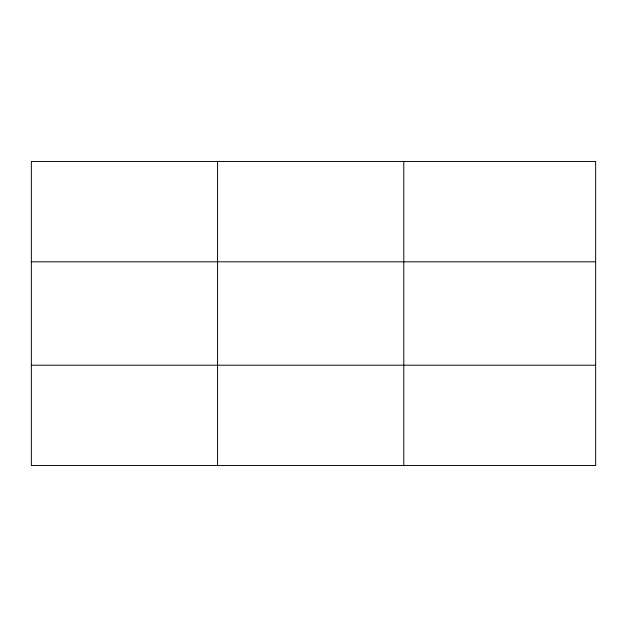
<?xml version="1.0" encoding="UTF-8"?>
<svg xmlns="http://www.w3.org/2000/svg" width="627" height="627" viewBox="0 0 627 627"><rect width="100%" height="100%" fill="white"/><g stroke="black" fill="none" stroke-linecap="round" stroke-linejoin="round"><path stroke-width="0.94" d="M217.569 161.46L217.569 465.54M403.788 161.46L403.788 465.54M31.35 261.804L595.65 261.804M31.35 365.196L595.65 365.196M595.65 161.46L595.65 465.54L31.35 465.54L31.35 161.46L595.65 161.46"/></g></svg>
